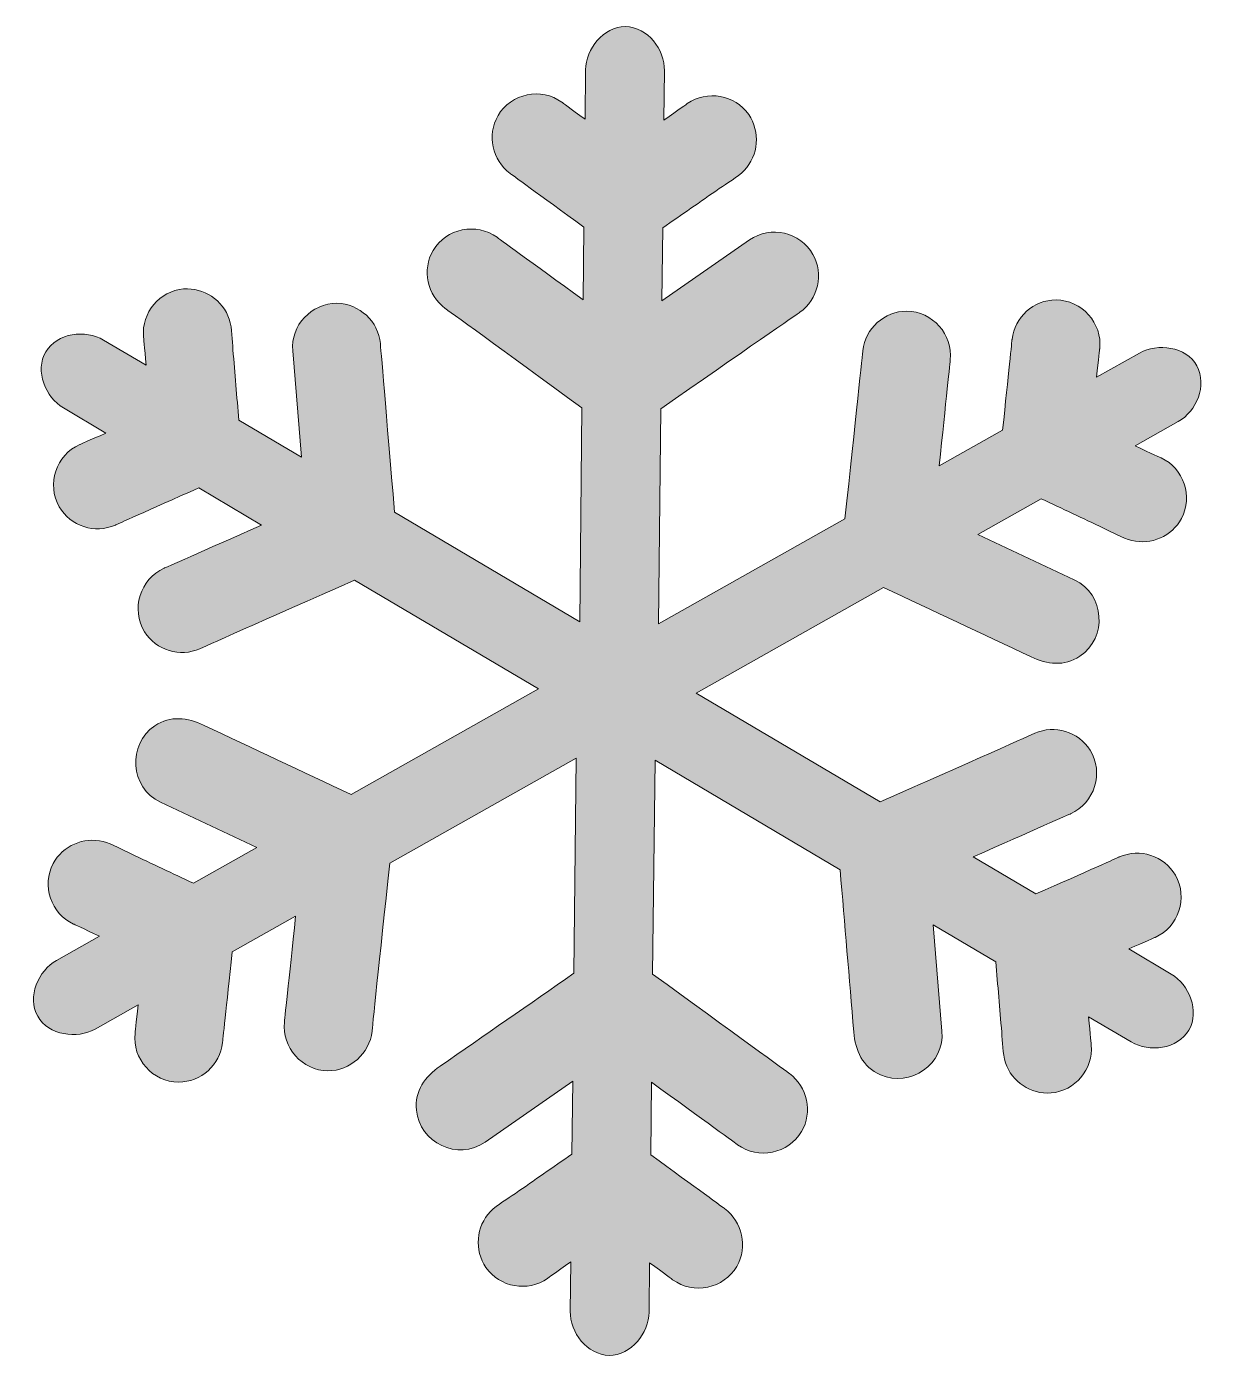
# Model space of a CAD drawing. Header units: inches. Extents: x -1 to 90, y 0 to 102.
import ezdxf

# ---------------------------------------------------------------- set-up
doc = ezdxf.new("R2010")
doc.units = ezdxf.units.IN
doc.header["$MEASUREMENT"] = 0
doc.layers.add('Layer 1', color=7, linetype='Continuous')

msp = doc.modelspace()

# ---------------------------------------------------------------- hatches: boundary and pattern name
at = {"layer": 'Layer 1', "true_color": 0xa2bbd4}
h = msp.add_hatch(color=9, dxfattribs=at)
h.dxf.hatch_style = 2
edge = h.paths.add_edge_path()
edge.add_spline(control_points=[(86.97, 29.16), (86.97, 29.16), (83.72, 31.08), (83.72, 31.08), (85, 31.64), (85.72, 31.95), (85.73, 31.96), (87.54, 32.74), (88.27, 35), (87.29, 36.71), (86.43, 38.2), (84.56, 38.81), (82.99, 38.11), (82.99, 38.11), (80.5, 37), (76.63, 35.28), (76.63, 35.28), (71.84, 38.11), (71.84, 38.11), (76.32, 40.1), (79.27, 41.41), (79.27, 41.41), (81.11, 42.23), (81.84, 44.56), (80.77, 46.28), (79.89, 47.68), (78.05, 48.24), (76.54, 47.57), (76.54, 47.57), (71.56, 45.34), (64.73, 42.32), (64.73, 42.32), (50.66, 50.64), (50.66, 50.64), (50.66, 50.64), (64.98, 58.71), (64.98, 58.71), (68.74, 56.95), (72.5, 55.18), (76.26, 53.41), (77.48, 52.83), (78.79, 52.66), (79.98, 53.46), (82.11, 54.87), (81.9, 58.21), (79.56, 59.29), (79.56, 59.29), (72.18, 62.77), (72.18, 62.77), (72.18, 62.77), (77.03, 65.5), (77.03, 65.5), (78.62, 64.75), (80.21, 64.01), (81.79, 63.26), (82.48, 62.93), (83.2, 62.5), (83.95, 62.31), (85.44, 61.93), (87.02, 62.64), (87.75, 63.99), (88.66, 65.67), (87.92, 67.84), (86.2, 68.62), (86.19, 68.62), (85.47, 68.95), (84.21, 69.54), (84.21, 69.54), (87.5, 71.4), (87.5, 71.4), (88.91, 72.19), (89.73, 74.15), (88.93, 75.66), (88.11, 77.14), (85.92, 77.42), (84.55, 76.64), (84.55, 76.64), (81.25, 74.79), (81.25, 74.79), (81.41, 76.18), (81.5, 76.97), (81.5, 76.97), (81.71, 78.93), (80.14, 80.69), (78.17, 80.7), (76.45, 80.7), (74.98, 79.39), (74.8, 77.68), (74.8, 77.68), (74.52, 74.97), (74.08, 70.75), (74.08, 70.75), (69.23, 68.02), (69.23, 68.02), (69.74, 72.89), (70.08, 76.11), (70.08, 76.11), (70.29, 78.06), (68.72, 79.82), (66.76, 79.84), (65.05, 79.85), (63.57, 78.52), (63.39, 76.82), (63.39, 76.82), (62.82, 71.39), (62.03, 63.96), (62.03, 63.96), (47.78, 55.94), (47.78, 55.94), (47.78, 55.94), (47.96, 72.38), (47.96, 72.38), (54.08, 76.65), (58.57, 79.76), (58.58, 79.76), (59.98, 80.74), (60.42, 82.69), (59.58, 84.18), (58.64, 85.88), (56.34, 86.41), (54.74, 85.29), (54.74, 85.29), (48.04, 80.64), (48.04, 80.64), (48.04, 80.64), (48.1, 86.21), (48.1, 86.21), (49.54, 87.21), (50.98, 88.21), (52.42, 89.21), (53.05, 89.65), (53.78, 90.05), (54.32, 90.6), (55.44, 91.75), (55.57, 93.56), (54.67, 94.88), (53.63, 96.39), (51.48, 96.77), (49.98, 95.71), (49.98, 95.71), (49.33, 95.25), (48.19, 94.45), (48.19, 94.45), (48.23, 98.23), (48.23, 98.23), (48.25, 99.84), (46.96, 101.55), (45.25, 101.6), (43.55, 101.6), (42.22, 99.88), (42.21, 98.29), (42.21, 98.29), (42.17, 94.51), (42.17, 94.51), (41.04, 95.34), (40.4, 95.81), (40.4, 95.81), (38.82, 96.99), (36.49, 96.49), (35.51, 94.79), (34.65, 93.3), (35.05, 91.38), (36.44, 90.37), (36.44, 90.37), (38.65, 88.76), (42.08, 86.27), (42.08, 86.27), (42.02, 80.71), (42.02, 80.71), (38.05, 83.59), (35.44, 85.49), (35.44, 85.49), (33.86, 86.64), (31.55, 86.17), (30.55, 84.48), (29.68, 83.01), (30.1, 81.06), (31.48, 80.05), (31.48, 80.05), (35.9, 76.85), (41.93, 72.44), (41.93, 72.44), (41.76, 56.1), (41.76, 56.1), (41.76, 56.1), (27.6, 64.47), (27.6, 64.47), (26.97, 71.91), (26.52, 77.35), (26.52, 77.36), (26.38, 79.06), (24.91, 80.41), (23.2, 80.44), (21.26, 80.46), (19.64, 78.75), (19.82, 76.8), (19.82, 76.8), (20.49, 68.67), (20.49, 68.67), (20.49, 68.67), (15.7, 71.51), (15.7, 71.51), (15.55, 73.3), (15.4, 75.09), (15.25, 76.88), (15.19, 77.64), (15.21, 78.49), (14.97, 79.22), (14.49, 80.7), (13.02, 81.65), (11.48, 81.54), (9.65, 81.39), (8.24, 79.72), (8.42, 77.88), (8.42, 77.88), (8.49, 77.09), (8.61, 75.7), (8.61, 75.7), (5.36, 77.63), (5.36, 77.63), (4, 78.43), (1.81, 78.21), (0.95, 76.73), (0.07, 75.28), (0.95, 73.24), (2.29, 72.44), (2.29, 72.44), (5.54, 70.52), (5.54, 70.52), (4.27, 69.96), (3.54, 69.64), (3.54, 69.64), (1.73, 68.85), (0.99, 66.6), (1.97, 64.89), (2.83, 63.4), (4.7, 62.79), (6.27, 63.49), (6.27, 63.49), (8.76, 64.6), (12.63, 66.33), (12.63, 66.33), (17.43, 63.49), (17.43, 63.49), (12.95, 61.5), (9.99, 60.19), (9.99, 60.19), (8.15, 59.37), (7.43, 57.04), (8.5, 55.32), (9.37, 53.92), (11.21, 53.36), (12.72, 54.03), (12.72, 54.03), (17.71, 56.26), (24.54, 59.28), (24.54, 59.28), (38.61, 50.96), (38.61, 50.96), (38.61, 50.96), (24.28, 42.89), (24.28, 42.89), (20.52, 44.65), (16.76, 46.42), (13.01, 48.19), (11.78, 48.77), (10.48, 48.94), (9.28, 48.14), (7.16, 46.73), (7.37, 43.39), (9.71, 42.31), (9.71, 42.31), (17.08, 38.83), (17.08, 38.83), (17.08, 38.83), (12.23, 36.1), (12.23, 36.1), (10.64, 36.85), (9.06, 37.59), (7.47, 38.34), (6.78, 38.67), (6.06, 39.1), (5.32, 39.29), (3.82, 39.67), (2.25, 38.96), (1.51, 37.61), (0.61, 35.93), (1.34, 33.76), (3.07, 32.98), (3.07, 32.98), (3.79, 32.64), (5.05, 32.06), (5.05, 32.06), (1.76, 30.2), (1.76, 30.2), (0.39, 29.43), (-0.52, 27.41), (0.33, 25.94), (1.15, 24.45), (3.35, 24.19), (4.71, 24.95), (4.71, 24.95), (8.01, 26.81), (8.01, 26.81), (7.85, 25.43), (7.77, 24.63), (7.77, 24.63), (7.54, 22.67), (9.12, 20.9), (11.09, 20.9), (12.81, 20.9), (14.28, 22.21), (14.46, 23.92), (14.46, 23.92), (14.75, 26.64), (15.19, 30.85), (15.19, 30.85), (20.04, 33.58), (20.04, 33.58), (19.53, 28.71), (19.18, 25.49), (19.18, 25.49), (18.98, 23.55), (20.54, 21.78), (22.5, 21.76), (24.21, 21.75), (25.7, 23.08), (25.88, 24.78), (25.88, 24.78), (26.44, 30.21), (27.24, 37.64), (27.24, 37.64), (41.48, 45.66), (41.48, 45.66), (41.48, 45.66), (41.31, 29.22), (41.31, 29.22), (37.9, 26.84), (34.49, 24.47), (31.08, 22.11), (29.94, 21.32), (29.13, 20.23), (29.27, 18.76), (29.5, 16.25), (32.45, 14.85), (34.52, 16.31), (34.52, 16.31), (41.22, 20.96), (41.22, 20.96), (41.22, 20.96), (41.16, 15.39), (41.16, 15.39), (39.72, 14.39), (38.28, 13.39), (36.84, 12.39), (36.21, 11.95), (35.48, 11.55), (34.94, 11), (33.82, 9.85), (33.69, 8.04), (34.59, 6.72), (35.64, 5.21), (37.79, 4.82), (39.29, 5.89), (39.29, 5.89), (39.93, 6.35), (41.07, 7.15), (41.07, 7.15), (41.03, 3.37), (41.03, 3.37), (41.02, 1.76), (42.31, 0.05), (44.01, 0), (45.71, 0), (47.04, 1.72), (47.06, 3.31), (47.06, 3.31), (47.1, 7.09), (47.1, 7.09), (48.22, 6.26), (48.86, 5.79), (48.86, 5.79), (50.45, 4.61), (52.78, 5.11), (53.76, 6.81), (54.62, 8.3), (54.21, 10.22), (52.82, 11.23), (52.82, 11.23), (50.62, 12.84), (47.19, 15.33), (47.19, 15.33), (47.24, 20.89), (47.24, 20.89), (51.21, 18.01), (53.82, 16.11), (53.82, 16.11), (55.4, 14.95), (57.72, 15.43), (58.71, 17.11), (59.58, 18.59), (59.17, 20.54), (57.79, 21.55), (57.79, 21.55), (53.37, 24.75), (47.33, 29.16), (47.33, 29.16), (47.51, 45.51), (47.51, 45.51), (47.51, 45.51), (61.66, 37.13), (61.66, 37.13), (62.01, 32.99), (62.36, 28.86), (62.7, 24.72), (62.82, 23.32), (63.37, 22.06), (64.74, 21.45), (67.02, 20.45), (69.68, 22.29), (69.44, 24.8), (69.44, 24.8), (68.77, 32.92), (68.77, 32.92), (68.77, 32.92), (73.56, 30.09), (73.56, 30.09), (73.71, 28.3), (73.86, 26.51), (74.01, 24.72), (74.07, 23.96), (74.06, 23.11), (74.3, 22.38), (74.78, 20.9), (76.24, 19.95), (77.78, 20.07), (79.62, 20.21), (81.02, 21.89), (80.85, 23.72), (80.85, 23.72), (80.78, 24.51), (80.65, 25.9), (80.65, 25.9), (83.91, 23.97), (83.91, 23.97), (85.27, 23.16), (87.45, 23.4), (88.32, 24.87), (89.16, 26.34), (88.34, 28.34), (86.97, 29.16)], knot_values=[0, 0, 0, 0, 1, 1, 1, 2, 2, 2, 3, 3, 3, 4, 4, 4, 5, 5, 5, 6, 6, 6, 7, 7, 7, 8, 8, 8, 9, 9, 9, 10, 10, 10, 11, 11, 11, 12, 12, 12, 13, 13, 13, 14, 14, 14, 15, 15, 15, 16, 16, 16, 17, 17, 17, 18, 18, 18, 19, 19, 19, 20, 20, 20, 21, 21, 21, 22, 22, 22, 23, 23, 23, 24, 24, 24, 25, 25, 25, 26, 26, 26, 27, 27, 27, 28, 28, 28, 29, 29, 29, 30, 30, 30, 31, 31, 31, 32, 32, 32, 33, 33, 33, 34, 34, 34, 35, 35, 35, 36, 36, 36, 37, 37, 37, 38, 38, 38, 39, 39, 39, 40, 40, 40, 41, 41, 41, 42, 42, 42, 43, 43, 43, 44, 44, 44, 45, 45, 45, 46, 46, 46, 47, 47, 47, 48, 48, 48, 49, 49, 49, 50, 50, 50, 51, 51, 51, 52, 52, 52, 53, 53, 53, 54, 54, 54, 55, 55, 55, 56, 56, 56, 57, 57, 57, 58, 58, 58, 59, 59, 59, 60, 60, 60, 61, 61, 61, 62, 62, 62, 63, 63, 63, 64, 64, 64, 65, 65, 65, 66, 66, 66, 67, 67, 67, 68, 68, 68, 69, 69, 69, 70, 70, 70, 71, 71, 71, 72, 72, 72, 73, 73, 73, 74, 74, 74, 75, 75, 75, 76, 76, 76, 77, 77, 77, 78, 78, 78, 79, 79, 79, 80, 80, 80, 81, 81, 81, 82, 82, 82, 83, 83, 83, 84, 84, 84, 85, 85, 85, 86, 86, 86, 87, 87, 87, 88, 88, 88, 89, 89, 89, 90, 90, 90, 91, 91, 91, 92, 92, 92, 93, 93, 93, 94, 94, 94, 95, 95, 95, 96, 96, 96, 97, 97, 97, 98, 98, 98, 99, 99, 99, 100, 100, 100, 101, 101, 101, 102, 102, 102, 103, 103, 103, 104, 104, 104, 105, 105, 105, 106, 106, 106, 107, 107, 107, 108, 108, 108, 109, 109, 109, 110, 110, 110, 111, 111, 111, 112, 112, 112, 113, 113, 113, 114, 114, 114, 115, 115, 115, 116, 116, 116, 117, 117, 117, 118, 118, 118, 119, 119, 119, 120, 120, 120, 121, 121, 121, 122, 122, 122, 123, 123, 123, 124, 124, 124, 125, 125, 125, 126, 126, 126, 127, 127, 127, 128, 128, 128, 129, 129, 129, 130, 130, 130, 131, 131, 131, 132, 132, 132, 133, 133, 133, 134, 134, 134, 135, 135, 135, 136, 136, 136, 137, 137, 137, 138, 138, 138, 139, 139, 139, 140, 140, 140, 141, 141, 141, 142, 142, 142, 143, 143, 143, 144, 144, 144, 145, 145, 145, 146, 146, 146, 147, 147, 147, 148, 148, 148, 149, 149, 149, 150, 150, 150, 150], degree=3, periodic=1)

# ---------------------------------------------------------------- linework, layer by layer
at = {"layer": 'Layer 1', "lineweight": 0}
msp.add_open_spline([(86.97, 29.16), (86.97, 29.16), (83.72, 31.08), (83.72, 31.08), (85, 31.64), (85.72, 31.95), (85.73, 31.96), (87.54, 32.74), (88.27, 35), (87.29, 36.71), (86.43, 38.2), (84.56, 38.81), (82.99, 38.11), (82.99, 38.11), (80.5, 37), (76.63, 35.28), (76.63, 35.28), (71.84, 38.11), (71.84, 38.11), (76.32, 40.1), (79.27, 41.41), (79.27, 41.41), (81.11, 42.23), (81.84, 44.56), (80.77, 46.28), (79.89, 47.68), (78.05, 48.24), (76.54, 47.57), (76.54, 47.57), (71.56, 45.34), (64.73, 42.32), (64.73, 42.32), (50.66, 50.64), (50.66, 50.64), (50.66, 50.64), (64.98, 58.71), (64.98, 58.71), (68.74, 56.95), (72.5, 55.18), (76.26, 53.41), (77.48, 52.83), (78.79, 52.66), (79.98, 53.46), (82.11, 54.87), (81.9, 58.21), (79.56, 59.29), (79.56, 59.29), (72.18, 62.77), (72.18, 62.77), (72.18, 62.77), (77.03, 65.5), (77.03, 65.5), (78.62, 64.75), (80.21, 64.01), (81.79, 63.26), (82.48, 62.93), (83.2, 62.5), (83.95, 62.31), (85.44, 61.93), (87.02, 62.64), (87.75, 63.99), (88.66, 65.67), (87.92, 67.84), (86.2, 68.62), (86.19, 68.62), (85.47, 68.95), (84.21, 69.54), (84.21, 69.54), (87.5, 71.4), (87.5, 71.4), (88.91, 72.19), (89.73, 74.15), (88.93, 75.66), (88.11, 77.14), (85.92, 77.42), (84.55, 76.64), (84.55, 76.64), (81.25, 74.79), (81.25, 74.79), (81.41, 76.18), (81.5, 76.97), (81.5, 76.97), (81.71, 78.93), (80.14, 80.69), (78.17, 80.7), (76.45, 80.7), (74.98, 79.39), (74.8, 77.68), (74.8, 77.68), (74.52, 74.97), (74.08, 70.75), (74.08, 70.75), (69.23, 68.02), (69.23, 68.02), (69.74, 72.89), (70.08, 76.11), (70.08, 76.11), (70.29, 78.06), (68.72, 79.82), (66.76, 79.84), (65.05, 79.85), (63.57, 78.52), (63.39, 76.82), (63.39, 76.82), (62.82, 71.39), (62.03, 63.96), (62.03, 63.96), (47.78, 55.94), (47.78, 55.94), (47.78, 55.94), (47.96, 72.38), (47.96, 72.38), (54.08, 76.65), (58.57, 79.76), (58.58, 79.76), (59.98, 80.74), (60.42, 82.69), (59.58, 84.18), (58.64, 85.88), (56.34, 86.41), (54.74, 85.29), (54.74, 85.29), (48.04, 80.64), (48.04, 80.64), (48.04, 80.64), (48.1, 86.21), (48.1, 86.21), (49.54, 87.21), (50.98, 88.21), (52.42, 89.21), (53.05, 89.65), (53.78, 90.05), (54.32, 90.6), (55.44, 91.75), (55.57, 93.56), (54.67, 94.88), (53.63, 96.39), (51.48, 96.77), (49.98, 95.71), (49.98, 95.71), (49.33, 95.25), (48.19, 94.45), (48.19, 94.45), (48.23, 98.23), (48.23, 98.23), (48.25, 99.84), (46.96, 101.55), (45.25, 101.6), (43.55, 101.6), (42.22, 99.88), (42.21, 98.29), (42.21, 98.29), (42.17, 94.51), (42.17, 94.51), (41.04, 95.34), (40.4, 95.81), (40.4, 95.81), (38.82, 96.99), (36.49, 96.49), (35.51, 94.79), (34.65, 93.3), (35.05, 91.38), (36.44, 90.37), (36.44, 90.37), (38.65, 88.76), (42.08, 86.27), (42.08, 86.27), (42.02, 80.71), (42.02, 80.71), (38.05, 83.59), (35.44, 85.49), (35.44, 85.49), (33.86, 86.64), (31.55, 86.17), (30.55, 84.48), (29.68, 83.01), (30.1, 81.06), (31.48, 80.05), (31.48, 80.05), (35.9, 76.85), (41.93, 72.44), (41.93, 72.44), (41.76, 56.1), (41.76, 56.1), (41.76, 56.1), (27.6, 64.47), (27.6, 64.47), (26.97, 71.91), (26.52, 77.35), (26.52, 77.36), (26.38, 79.06), (24.91, 80.41), (23.2, 80.44), (21.26, 80.46), (19.64, 78.75), (19.82, 76.8), (19.82, 76.8), (20.49, 68.67), (20.49, 68.67), (20.49, 68.67), (15.7, 71.51), (15.7, 71.51), (15.55, 73.3), (15.4, 75.09), (15.25, 76.88), (15.19, 77.64), (15.21, 78.49), (14.97, 79.22), (14.49, 80.7), (13.02, 81.65), (11.48, 81.54), (9.65, 81.39), (8.24, 79.72), (8.42, 77.88), (8.42, 77.88), (8.49, 77.09), (8.61, 75.7), (8.61, 75.7), (5.36, 77.63), (5.36, 77.63), (4, 78.43), (1.81, 78.21), (0.95, 76.73), (0.07, 75.28), (0.95, 73.24), (2.29, 72.44), (2.29, 72.44), (5.54, 70.52), (5.54, 70.52), (4.27, 69.96), (3.54, 69.64), (3.54, 69.64), (1.73, 68.85), (0.99, 66.6), (1.97, 64.89), (2.83, 63.4), (4.7, 62.79), (6.27, 63.49), (6.27, 63.49), (8.76, 64.6), (12.63, 66.33), (12.63, 66.33), (17.43, 63.49), (17.43, 63.49), (12.95, 61.5), (9.99, 60.19), (9.99, 60.19), (8.15, 59.37), (7.43, 57.04), (8.5, 55.32), (9.37, 53.92), (11.21, 53.36), (12.72, 54.03), (12.72, 54.03), (17.71, 56.26), (24.54, 59.28), (24.54, 59.28), (38.61, 50.96), (38.61, 50.96), (38.61, 50.96), (24.28, 42.89), (24.28, 42.89), (20.52, 44.65), (16.76, 46.42), (13.01, 48.19), (11.78, 48.77), (10.48, 48.94), (9.28, 48.14), (7.16, 46.73), (7.37, 43.39), (9.71, 42.31), (9.71, 42.31), (17.08, 38.83), (17.08, 38.83), (17.08, 38.83), (12.23, 36.1), (12.23, 36.1), (10.64, 36.85), (9.06, 37.59), (7.47, 38.34), (6.78, 38.67), (6.06, 39.1), (5.32, 39.29), (3.82, 39.67), (2.25, 38.96), (1.51, 37.61), (0.61, 35.93), (1.34, 33.76), (3.07, 32.98), (3.07, 32.98), (3.79, 32.64), (5.05, 32.06), (5.05, 32.06), (1.76, 30.2), (1.76, 30.2), (0.39, 29.43), (-0.52, 27.41), (0.33, 25.94), (1.15, 24.45), (3.35, 24.19), (4.71, 24.95), (4.71, 24.95), (8.01, 26.81), (8.01, 26.81), (7.85, 25.43), (7.77, 24.63), (7.77, 24.63), (7.54, 22.67), (9.12, 20.9), (11.09, 20.9), (12.81, 20.9), (14.28, 22.21), (14.46, 23.92), (14.46, 23.92), (14.75, 26.64), (15.19, 30.85), (15.19, 30.85), (20.04, 33.58), (20.04, 33.58), (19.53, 28.71), (19.18, 25.49), (19.18, 25.49), (18.98, 23.55), (20.54, 21.78), (22.5, 21.76), (24.21, 21.75), (25.7, 23.08), (25.88, 24.78), (25.88, 24.78), (26.44, 30.21), (27.24, 37.64), (27.24, 37.64), (41.48, 45.66), (41.48, 45.66), (41.48, 45.66), (41.31, 29.22), (41.31, 29.22), (37.9, 26.84), (34.49, 24.47), (31.08, 22.11), (29.94, 21.32), (29.13, 20.23), (29.27, 18.76), (29.5, 16.25), (32.45, 14.85), (34.52, 16.31), (34.52, 16.31), (41.22, 20.96), (41.22, 20.96), (41.22, 20.96), (41.16, 15.39), (41.16, 15.39), (39.72, 14.39), (38.28, 13.39), (36.84, 12.39), (36.21, 11.95), (35.48, 11.55), (34.94, 11), (33.82, 9.85), (33.69, 8.04), (34.59, 6.72), (35.64, 5.21), (37.79, 4.82), (39.29, 5.89), (39.29, 5.89), (39.93, 6.35), (41.07, 7.15), (41.07, 7.15), (41.03, 3.37), (41.03, 3.37), (41.02, 1.76), (42.31, 0.05), (44.01, 0), (45.71, 0), (47.04, 1.72), (47.06, 3.31), (47.06, 3.31), (47.1, 7.09), (47.1, 7.09), (48.22, 6.26), (48.86, 5.79), (48.86, 5.79), (50.45, 4.61), (52.78, 5.11), (53.76, 6.81), (54.62, 8.3), (54.21, 10.22), (52.82, 11.23), (52.82, 11.23), (50.62, 12.84), (47.19, 15.33), (47.19, 15.33), (47.24, 20.89), (47.24, 20.89), (51.21, 18.01), (53.82, 16.11), (53.82, 16.11), (55.4, 14.95), (57.72, 15.43), (58.71, 17.11), (59.58, 18.59), (59.17, 20.54), (57.79, 21.55), (57.79, 21.55), (53.37, 24.75), (47.33, 29.16), (47.33, 29.16), (47.51, 45.51), (47.51, 45.51), (47.51, 45.51), (61.66, 37.13), (61.66, 37.13), (62.01, 32.99), (62.36, 28.86), (62.7, 24.72), (62.82, 23.32), (63.37, 22.06), (64.74, 21.45), (67.02, 20.45), (69.68, 22.29), (69.44, 24.8), (69.44, 24.8), (68.77, 32.92), (68.77, 32.92), (68.77, 32.92), (73.56, 30.09), (73.56, 30.09), (73.71, 28.3), (73.86, 26.51), (74.01, 24.72), (74.07, 23.96), (74.06, 23.11), (74.3, 22.38), (74.78, 20.9), (76.24, 19.95), (77.78, 20.07), (79.62, 20.21), (81.02, 21.89), (80.85, 23.72), (80.85, 23.72), (80.78, 24.51), (80.65, 25.9), (80.65, 25.9), (83.91, 23.97), (83.91, 23.97), (85.27, 23.16), (87.45, 23.4), (88.32, 24.87), (89.16, 26.34), (88.34, 28.34), (86.97, 29.16)], degree=3, knots=[0, 0, 0, 0, 1, 1, 1, 2, 2, 2, 3, 3, 3, 4, 4, 4, 5, 5, 5, 6, 6, 6, 7, 7, 7, 8, 8, 8, 9, 9, 9, 10, 10, 10, 11, 11, 11, 12, 12, 12, 13, 13, 13, 14, 14, 14, 15, 15, 15, 16, 16, 16, 17, 17, 17, 18, 18, 18, 19, 19, 19, 20, 20, 20, 21, 21, 21, 22, 22, 22, 23, 23, 23, 24, 24, 24, 25, 25, 25, 26, 26, 26, 27, 27, 27, 28, 28, 28, 29, 29, 29, 30, 30, 30, 31, 31, 31, 32, 32, 32, 33, 33, 33, 34, 34, 34, 35, 35, 35, 36, 36, 36, 37, 37, 37, 38, 38, 38, 39, 39, 39, 40, 40, 40, 41, 41, 41, 42, 42, 42, 43, 43, 43, 44, 44, 44, 45, 45, 45, 46, 46, 46, 47, 47, 47, 48, 48, 48, 49, 49, 49, 50, 50, 50, 51, 51, 51, 52, 52, 52, 53, 53, 53, 54, 54, 54, 55, 55, 55, 56, 56, 56, 57, 57, 57, 58, 58, 58, 59, 59, 59, 60, 60, 60, 61, 61, 61, 62, 62, 62, 63, 63, 63, 64, 64, 64, 65, 65, 65, 66, 66, 66, 67, 67, 67, 68, 68, 68, 69, 69, 69, 70, 70, 70, 71, 71, 71, 72, 72, 72, 73, 73, 73, 74, 74, 74, 75, 75, 75, 76, 76, 76, 77, 77, 77, 78, 78, 78, 79, 79, 79, 80, 80, 80, 81, 81, 81, 82, 82, 82, 83, 83, 83, 84, 84, 84, 85, 85, 85, 86, 86, 86, 87, 87, 87, 88, 88, 88, 89, 89, 89, 90, 90, 90, 91, 91, 91, 92, 92, 92, 93, 93, 93, 94, 94, 94, 95, 95, 95, 96, 96, 96, 97, 97, 97, 98, 98, 98, 99, 99, 99, 100, 100, 100, 101, 101, 101, 102, 102, 102, 103, 103, 103, 104, 104, 104, 105, 105, 105, 106, 106, 106, 107, 107, 107, 108, 108, 108, 109, 109, 109, 110, 110, 110, 111, 111, 111, 112, 112, 112, 113, 113, 113, 114, 114, 114, 115, 115, 115, 116, 116, 116, 117, 117, 117, 118, 118, 118, 119, 119, 119, 120, 120, 120, 121, 121, 121, 122, 122, 122, 123, 123, 123, 124, 124, 124, 125, 125, 125, 126, 126, 126, 127, 127, 127, 128, 128, 128, 129, 129, 129, 130, 130, 130, 131, 131, 131, 132, 132, 132, 133, 133, 133, 134, 134, 134, 135, 135, 135, 136, 136, 136, 137, 137, 137, 138, 138, 138, 139, 139, 139, 140, 140, 140, 141, 141, 141, 142, 142, 142, 143, 143, 143, 144, 144, 144, 145, 145, 145, 146, 146, 146, 147, 147, 147, 148, 148, 148, 149, 149, 149, 150, 150, 150, 150], dxfattribs=at)

doc.saveas('drawing.dxf')
